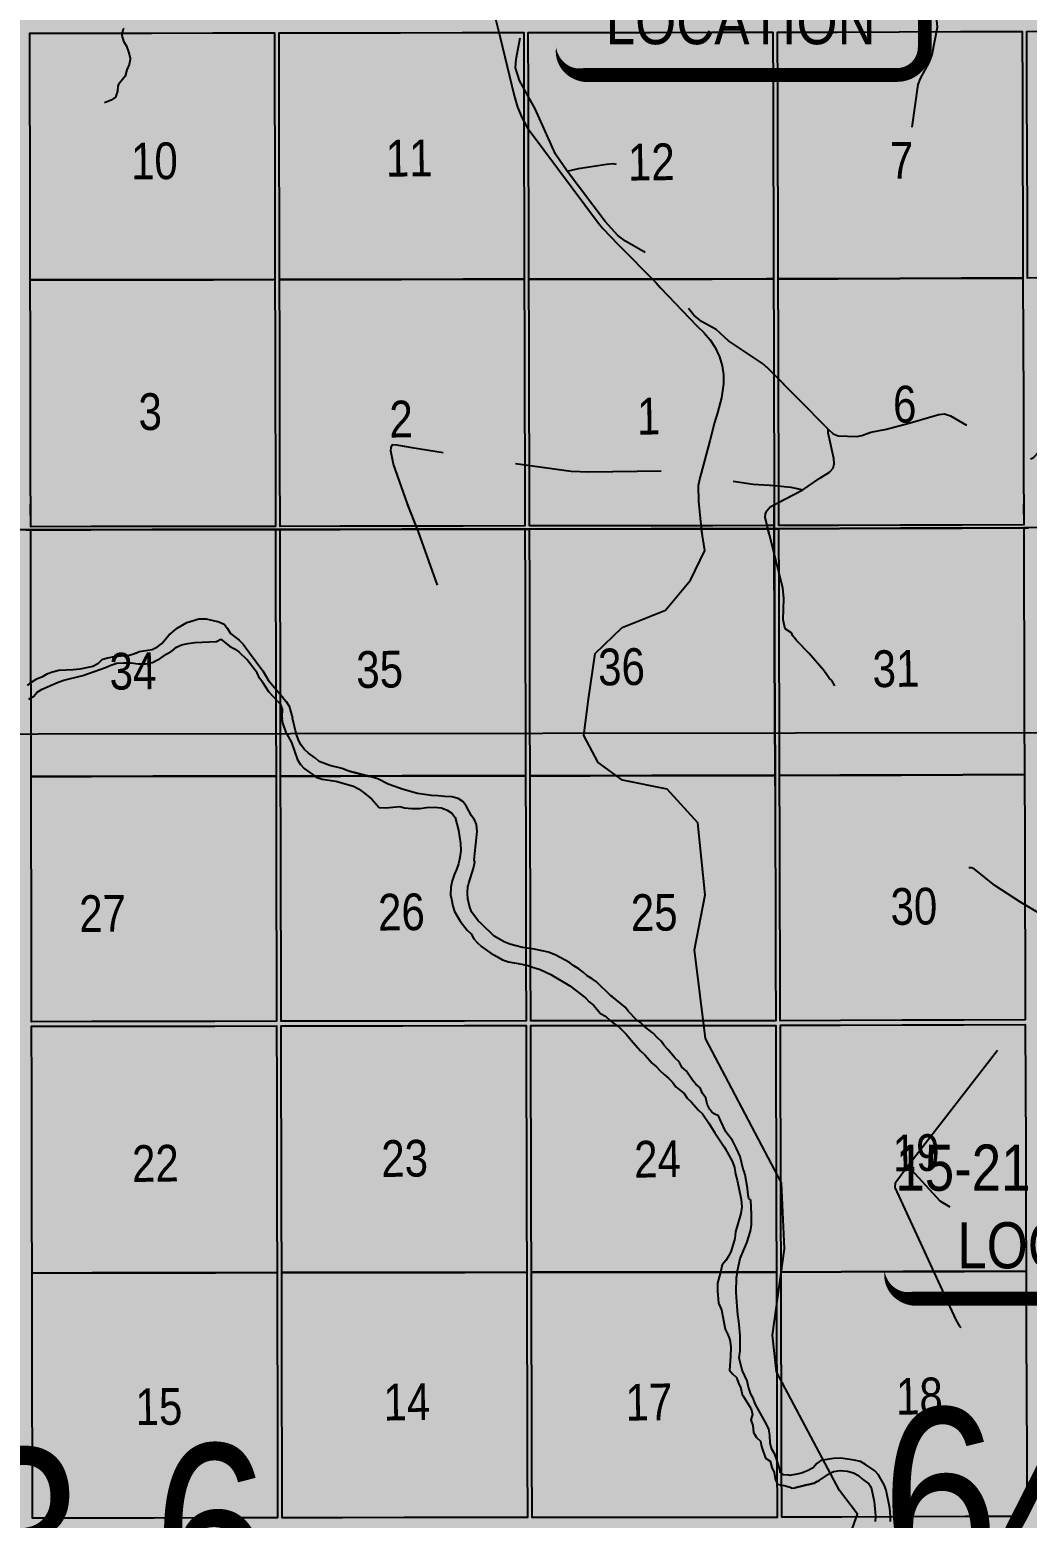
# Model space of a CAD drawing. Extents: x 405326 to 424052, y 6044755 to 6062236.
# Drawn here: x 417105.8 to 417322.1, y 6049937.6 to 6050260.4 of the extents above; entities that cross this region are included whole.
import ezdxf

# ---------------------------------------------------------------- set-up
doc = ezdxf.new("R2010")
doc.units = 0
doc.header["$LTSCALE"] = 5
doc.linetypes.add('DASHED2', pattern=[9.525, 6.35, -3.175])
for name, color, linetype in [('39', 28, 'Continuous'), ('CG-NOTES', 7, 'Continuous'), ('Quarters', 8, 'Continuous'), ('RoadSeg', 57, 'DASHED2'), ('T-WATER', 160, 'Continuous'), ('Townships', 57, 'Continuous')]:
    doc.layers.add(name, color=color, linetype=linetype)
doc.layers.add('ROUTE-MAP-BACKGROUND-H', color=7, linetype='Continuous', true_color=0xf0ebff)
doc.styles.add('120', font='ARIALN.TTF', dxfattribs={"height": 13})
doc.styles.add('80', font='ARIALN.TTF', dxfattribs={"height": 10})
doc.linetypes.add('TRACKS', pattern='A,3.81,[130,ltypeshp1.shx,S=6.35,R=0,X=0,Y=0],3.81', length=7.62)

# ---------------------------------------------------------------- blocks, each defined once
blk = doc.blocks.new('*U540')
h = blk.add_hatch(color=255)
edge = h.paths.add_edge_path()
edge.add_line((-39, -20), (39, -20))
edge.add_arc((39, -14), 6, 270, 360)
edge.add_line((45, -14), (45, 12.5))
edge.add_arc((39, 12.5), 6, 0, 90)
edge.add_line((39, 18.5), (-39, 18.5))
edge.add_arc((-39, 12.5), 6, 90, 180)
edge.add_line((-45, 12.5), (-45, -14))
edge.add_arc((-39, -14), 6, 180, 270)
at = {"color": 14, "flags": 128}
blk.add_lwpolyline([(59.88, 24.73, 0, 7.5, 0), (0, 0, 0, 0, 0)], format="xyseb", dxfattribs=at)
blk.add_lwpolyline([(-39, -20, 3, 3, 0), (39, -20, 3, 3, 0.414214), (45, -14, 3, 3, 0), (45, 12.5, 3, 0, 0.414214), (39, 18.5, 0, 0, 0), (-39, 18.5, 0, 0, 0.414214), (-45, 12.5, 0, 0, 0), (-45, -14, 0, 3, 0.414214)], format="xyseb", close=True, dxfattribs=at)
at = {"color": 14, "style": '80'}
blk.add_attdef('ENTER_TEXT_001', (-35.99, -5), '', height=10, dxfattribs=at)
blk = doc.blocks.new('*U1061')
h = blk.add_hatch(color=255)
edge = h.paths.add_edge_path()
edge.add_line((-34, -20), (34, -20))
edge.add_arc((34, -14), 6, 270, 360)
edge.add_line((40, -14), (40, 12.5))
edge.add_arc((34, 12.5), 6, 0, 90)
edge.add_line((34, 18.5), (-34, 18.5))
edge.add_arc((-34, 12.5), 6, 90, 180)
edge.add_line((-40, 12.5), (-40, -14))
edge.add_arc((-34, -14), 6, 180, 270)
at = {"color": 14, "flags": 128}
blk.add_lwpolyline([(6.79, 44.36, 0, 7.5, 0), (0, 0, 0, 0, 0)], format="xyseb", dxfattribs=at)
blk.add_lwpolyline([(-34, -20, 3, 3, 0), (34, -20, 3, 3, 0.414214), (40, -14, 3, 3, 0), (40, 12.5, 3, 0, 0.414214), (34, 18.5, 0, 0, 0), (-34, 18.5, 0, 0, 0.414214), (-40, 12.5, 0, 0, 0), (-40, -14, 0, 3, 0.414214)], format="xyseb", close=True, dxfattribs=at)
at = {"color": 14, "style": '80'}
blk.add_attdef('ENTER_TEXT_001', (-35.99, -5), '', height=10, dxfattribs=at)

msp = doc.modelspace()

# ---------------------------------------------------------------- hatches: boundary and pattern name
at = {"layer": 'ROUTE-MAP-BACKGROUND-H'}
h = msp.add_hatch(color=256, dxfattribs=at)
h.dxf.hatch_style = 1
h.paths.add_polyline_path([(417500.313, 6050470.993), (417499.828, 6050583.719), (417489.556, 6051448.866), (416064.545, 6051448.577), (416073.609, 6050477.938), (416071.924, 6050150.968), (416104.424, 6050150.804), (416615.018, 6050150.686), (416614.752, 6050098.449), (417501.84, 6050099.469), (417600.187, 6050099.469), (417600.187, 6050157.259), (417501.84, 6050157.777)])
h = msp.add_hatch(color=256, dxfattribs=at)
h.dxf.hatch_style = 1
h.paths.add_polyline_path([(416614.74, 6050107.04), (417600.353, 6050108.36), (417601.524, 6049233.335), (416615.912, 6049232.015)])

# ---------------------------------------------------------------- linework, layer by layer
at = {"layer": '39', "linetype": 'TRACKS', "flags": 128}
for points in [[(416503.607, 6051030.809), (416502.861, 6051032.759), (416502.701, 6051033.902), (416502.703, 6051034.848), (416503.047, 6051035.976), (416503.195, 6051036.343), (416504.275, 6051038.909), (416504.215, 6051041.182), (416504.118, 6051041.86), (416503.421, 6051043.386), (416498.744, 6051050.496), (416497.98, 6051051.641), (416497.428, 6051052.39), (416496.354, 6051053.253), (416495.541, 6051053.721), (416492.529, 6051054.716), (416491.471, 6051055.212), (416490.918, 6051055.693), (416490.186, 6051056.344), (416489.098, 6051057.871), (416489.55, 6051055.767), (416490.098, 6051053.211), (416491.069, 6051050.344), (416492.22, 6051047.716), (416493.6, 6051045.313), (416495.533, 6051042.5), (416499.529, 6051036.718), (416503.607, 6051030.809), (416507.132, 6051025.636), (416508.236, 6051023.841), (416509.275, 6051021.905), (416510.459, 6051019.319), (416511.382, 6051016.424), (416516.855, 6050991.331), (416517.372, 6050989.058), (416518.293, 6050984.85), (416519.213, 6050980.755), (416520.376, 6050975.544), (416520.569, 6050974.259), (416520.727, 6050972.001), (416520.775, 6050971.436), (416520.728, 6050964.563), (416520.835, 6050945.861), (416521.092, 6050943.701), (416521.479, 6050942.035), (416522.306, 6050939.521), (416522.776, 6050938.461), (416523.654, 6050936.978), (416524.889, 6050935.168), (416526.272, 6050933.655), (416527.803, 6050932.354), (416528.828, 6050931.364), (416531.075, 6050929.567), (416543.043, 6050919.974), (416556.559, 6050909.123), (416563.562, 6050903.521), (416574.217, 6050896.233), (416586.681, 6050887.73), (416592.433, 6050883.797), (416613.569, 6050869.382), (416621.212, 6050863.98), (416626.362, 6050860.486), (416630.454, 6050858.095), (416632.101, 6050857.119), (416638.116, 6050853.484), (416638.833, 6050853.06), (416648.681, 6050847.317), (416652.594, 6050845.04), (416670.84, 6050834.293), (416672.568, 6050833.275), (416694.91, 6050820.339), (416705.561, 6050814.092), (416708.04, 6050812.622), (416716.571, 6050807.619), (416719.149, 6050806.22), (416719.475, 6050806.05), (416723.015, 6050804.594), (416728.204, 6050803.179), (416733.817, 6050802.061), (416737.733, 6050800.929), (416740.017, 6050799.912), (416741.045, 6050799.276), (416742.971, 6050797.807), (416744.716, 6050796.197), (416746.233, 6050794.348), (416747.571, 6050792.273), (416749.234, 6050788.871), (416749.74, 6050787.657), (416751.893, 6050783.069), (416752.513, 6050782.01), (416753.263, 6050781.064), (416757.93, 6050775.601), (416759.791, 6050774.104), (416761.749, 6050773.088), (416761.994, 6050772.961), (416764.59, 6050772.184), (416768.771, 6050771.35), (416770.028, 6050770.969), (416772.168, 6050769.727), (416773.099, 6050768.937), (416773.85, 6050767.991), (416774.47, 6050766.961), (416775.009, 6050765.818), (416775.841, 6050763.306), (416776.085, 6050761.866), (416776.493, 6050760.582), (416777.439, 6050758.154), (416779.626, 6050753.526), (416781.323, 6050750.167), (416782.107, 6050749.264), (416782.516, 6050748.883), (416782.793, 6050748.629), (416782.973, 6050748.46), (416784.819, 6050746.964), (416788.792, 6050744.116), (416791.447, 6050741.811), (416793.092, 6050740.087), (416793.826, 6050739.112), (416794.428, 6050738.025), (416795.504, 6050735.766), (416796.368, 6050733.239), (416797.037, 6050730.543), (416797.966, 6050726.437), (416799.042, 6050722.4), (416800.493, 6050718.758), (416802.238, 6050715.469), (416802.743, 6050714.254), (416803.069, 6050712.914), (416803.51, 6050711.686), (416803.82, 6050710.331), (416805.271, 6050706.703), (416807.228, 6050703.484), (416808.827, 6050701.732), (416809.659, 6050700.87), (416810.589, 6050700.121), (416812.955, 6050698.468), (416813.689, 6050697.959), (416817.753, 6050694.724), (416819.091, 6050693.241), (416820.136, 6050691.815), (416821.099, 6050690.149), (416821.915, 6050688.469), (416822.404, 6050687.03), (416823.025, 6050684.814), (416823.286, 6050683.276), (416823.368, 6050681.921), (416823.302, 6050679.015), (416822.959, 6050677.012), (416822.568, 6050675.249), (416821.963, 6050673.655), (416821.016, 6050671.638), (416817.815, 6050665.265), (416816.933, 6050663.235), (416816.312, 6050661.373), (416815.952, 6050659.61), (416815.772, 6050657.692), (416815.82, 6050656.168), (416816.032, 6050654.277), (416816.227, 6050653.374), (416816.912, 6050650.848), (416817.532, 6050649.013), (416817.957, 6050648.053), (416819.426, 6050645.469), (416820.944, 6050643.294), (416822.104, 6050642.136), (416823.296, 6050641.147), (416824.815, 6050640.073), (416827.15, 6050638.857), (416828.898, 6050638.15), (416831.805, 6050637.427), (416836.984, 6050637.24), (416839.745, 6050637.731), (416840.382, 6050637.844), (416842.375, 6050638.463), (416842.636, 6050638.548), (416842.897, 6050638.618), (416845.887, 6050639.548), (416848.68, 6050640.181), (416850.33, 6050640.307), (416855.246, 6050640.419), (416858.889, 6050640.629), (416861.502, 6050641.179), (416868.769, 6050643.803), (416871.382, 6050644.41), (416883.025, 6050645.443), (416885.426, 6050645.416), (416886.912, 6050645.346), (416893.021, 6050645.066), (416899.348, 6050645.745), (416902.192, 6050645.435), (416904.317, 6050644.772), (416905.641, 6050644.081), (416906.213, 6050643.729), (416906.72, 6050643.404), (416908.028, 6050642.262), (416909.123, 6050640.992), (416915.156, 6050634.502), (416916.219, 6050633.628), (416918.606, 6050631.921), (416919.799, 6050631.286), (416932.584, 6050625.054), (416933.811, 6050624.518), (416934.988, 6050624.124), (416936.148, 6050623.913), (416937.293, 6050623.814), (416938.453, 6050623.871), (416942.981, 6050624.382), (416944.289, 6050624.425), (416945.662, 6050624.341), (416947.019, 6050624.031), (416948.114, 6050623.608), (416949.144, 6050623.058), (416950.142, 6050622.396), (416951.189, 6050621.479), (416952.121, 6050620.35), (416955.016, 6050615.907), (416956.26, 6050614.158), (416956.996, 6050613.481), (416958.451, 6050612.339), (416959.808, 6050611.62), (416964.043, 6050609.887), (416969.472, 6050607.717), (416971.974, 6050607.281), (416974.017, 6050607.367), (416976.224, 6050608.075), (416978.299, 6050609.177), (416980.146, 6050609.855), (416981.976, 6050610.746), (416983.807, 6050611.396), (416987.092, 6050611.949), (416989.054, 6050612.064), (416992.47, 6050612.433), (416993.532, 6050612.547), (416997.848, 6050612.579), (416999.744, 6050612.425), (417001.952, 6050612.131), (417002.213, 6050612.089), (417007.265, 6050611.077), (417013.43, 6050608.628), (417015.295, 6050607.571), (417016.702, 6050606.571), (417018.289, 6050605.034), (417019.5, 6050603.638), (417024.572, 6050599.523), (417031.034, 6050594.859), (417033.308, 6050593.69), (417037.659, 6050592.228), (417040.03, 6050591.567), (417043.449, 6050589.652), (417047.083, 6050585.86), (417050.422, 6050582.35), (417053.761, 6050579.335), (417061.68, 6050575.76), (417064.559, 6050574.113), (417067.014, 6050572.931), (417069.174, 6050571.438), (417071.613, 6050569.085), (417076.132, 6050564.519), (417080.504, 6050560.136), (417081.077, 6050559.714), (417082.223, 6050558.869), (417084.531, 6050557.574), (417089.474, 6050554.604), (417091.667, 6050552.885), (417101.036, 6050543.417), (417108.62, 6050535.893), (417111.388, 6050533.019), (417113.175, 6050530.637), (417114.405, 6050528.353), (417115.375, 6050525.646), (417117.944, 6050514.869), (417118.817, 6050510.75), (417119.608, 6050507.153), (417119.937, 6050505.869), (417120.168, 6050504.952), (417120.828, 6050501.313), (417120.899, 6050498.307), (417120.608, 6050495.837), (417117.474, 6050481.354), (417117.216, 6050479.505), (417117.187, 6050477.134), (417117.568, 6050473.974), (417119.134, 6050467.231), (417123.106, 6050450.149), (417125.348, 6050440.558), (417126.106, 6050437.299), (417127.611, 6050428.525), (417132.744, 6050395.105), (417133.769, 6050389.448), (417136.061, 6050380.845), (417141.022, 6050363.003), (417141.417, 6050361.833), (417142.486, 6050359.493), (417143.832, 6050357.477), (417144.636, 6050356.604), (417146.506, 6050355.083), (417149.278, 6050352.704), (417153.18, 6050349.734), (417154.805, 6050348.057), (417156.874, 6050345.197), (417157.235, 6050344.577), (417162.017, 6050336.515), (417167.867, 6050326.705), (417168.442, 6050325.846), (417170.871, 6050322.972), (417173.448, 6050320.508), (417186.512, 6050308.004), (417187.595, 6050307.033), (417188.399, 6050306.146), (417189.927, 6050304.258), (417190.453, 6050303.455), (417191.932, 6050301.13), (417194.35, 6050296.831), (417195.04, 6050295.873), (417196.191, 6050293.815), (417196.816, 6050292.66), (417198.082, 6050290.631), (417198.642, 6050289.461), (417200.171, 6050286.811), (417200.467, 6050286.276), (417201.999, 6050282.85), (417202.378, 6050281.581), (417202.893, 6050278.746), (417206.152, 6050265.348), (417207.773, 6050258.706), (417210.818, 6050246.126), (417211.594, 6050243.602), (417212.534, 6050241.319), (417213.669, 6050239.205), (417217.237, 6050234.359), (417229.108, 6050218.456), (417230.045, 6050217.315), (417233.315, 6050213.894), (417241.613, 6050205.462), (417242.583, 6050204.449), (417250.488, 6050196.186), (417251.967, 6050194.708), (417253.365, 6050193.117), (417254.451, 6050191.441), (417255.391, 6050189.482), (417255.97, 6050187.536), (417256.221, 6050185.561), (417256.259, 6050183.572), (417255.825, 6050180.565), (417254.965, 6050177.275), (417254.282, 6050175.213), (417253.294, 6050171.204), (417251.378, 6050164.211), (417251.085, 6050163.195), (417250.745, 6050161.472), (417250.802, 6050158.114), (417251.238, 6050153.743), (417251.472, 6050152.021), (417251.533, 6050151.167)], [(417281.396, 6049943.609), (417267.734, 6049969.368), (417266.886, 6049977.316), (417269.467, 6049996.039), (417268.841, 6050010.351), (417252.362, 6050041.624), (417249.959, 6050060.835), (417252.283, 6050072.764), (417250.705, 6050088.438), (417244.046, 6050095.734), (417234.309, 6050097.682), (417229.06, 6050101.507), (417225.948, 6050107.351), (417226.943, 6050115.25), (417228.402, 6050125.097), (417234.266, 6050130.747), (417243.666, 6050134.542), (417249.085, 6050141.026), (417252.182, 6050147.478), (417251.472, 6050152.021)], [(416900.986, 6049233.699), (416899.999, 6049240.417), (416897.513, 6049271.202), (416886.85, 6049290.613), (416876.311, 6049305.749), (416867.287, 6049325.285), (416877.047, 6049340.35), (416898.725, 6049366.378), (416916.12, 6049377.153), (416928.973, 6049398.733), (416944.92, 6049409.701), (416941.13, 6049434.717), (416946.428, 6049451.926), (416962.063, 6049461.956), (416972.053, 6049480.735), (416998.024, 6049505.601), (417011.149, 6049520.944), (417037.44, 6049520.041), (417061.548, 6049513.193), (417082.203, 6049514.471), (417093.773, 6049521.68), (417089.686, 6049535.437), (417082.473, 6049546.687), (417087.143, 6049564.521), (417110.296, 6049570.494), (417123.129, 6049569.573), (417132.842, 6049561.141), (417140.366, 6049552.394), (417151.637, 6049548.969), (417160.712, 6049549.919), (417160.7, 6049558.989), (417154.761, 6049566.971), (417143.357, 6049576.768), (417139.219, 6049587.164), (417137.434, 6049600.311), (417139.769, 6049616.407), (417144.08, 6049624.355), (417155.262, 6049633.201), (417157.805, 6049641.055), (417154.454, 6049650.078), (417148.161, 6049656.546), (417136.18, 6049657.708), (417126.753, 6049658.284), (417121.247, 6049663.183), (417120.449, 6049672.798), (417128.289, 6049691.753), (417142.797, 6049709.828), (417153.382, 6049725.15), (417173.403, 6049732.438), (417203.045, 6049742.094), (417231.892, 6049757.637), (417272.139, 6049766.522), (417291.766, 6049775.576), (417299.113, 6049783.381), (417295.948, 6049800.059), (417276.067, 6049834.769), (417258.919, 6049865.047), (417253.785, 6049884.107), (417259.264, 6049898.833), (417277.309, 6049916.127), (417285.331, 6049938.511), (417281.396, 6049943.609)]]:
    msp.add_lwpolyline(points, dxfattribs=at)
at = {"layer": 'Quarters', "flags": 128}
for points in [[(417158.922, 6050219.573), (417158.949, 6050206.197), (417145.595, 6050206.178), (417132.241, 6050206.158), (417118.887, 6050206.139), (417105.867, 6050206.12), (417105.844, 6050219.495), (417105.821, 6050232.87), (417105.798, 6050246.245), (417105.775, 6050259.62), (417118.79, 6050259.64), (417132.139, 6050259.659), (417145.489, 6050259.679), (417158.838, 6050259.699), (417158.866, 6050246.323), (417158.894, 6050232.948)], [(417213.001, 6050219.653), (417213.034, 6050206.277), (417199.68, 6050206.257), (417186.327, 6050206.237), (417172.972, 6050206.218), (417159.953, 6050206.199), (417159.925, 6050219.574), (417159.897, 6050232.95), (417159.869, 6050246.325), (417159.841, 6050259.7), (417172.856, 6050259.72), (417186.206, 6050259.739), (417199.554, 6050259.759), (417212.903, 6050259.78), (417212.936, 6050246.404), (417212.968, 6050233.028)], [(417267.076, 6050219.714), (417267.114, 6050206.342), (417253.761, 6050206.326), (417240.408, 6050206.31), (417227.055, 6050206.294), (417214.037, 6050206.278), (417214.004, 6050219.654), (417213.971, 6050233.029), (417213.939, 6050246.405), (417213.906, 6050259.781), (417226.92, 6050259.793), (417240.268, 6050259.805), (417253.616, 6050259.817), (417266.964, 6050259.83), (417267.002, 6050246.458), (417267.039, 6050233.086)], [(417321.159, 6050219.895), (417321.202, 6050206.522), (417307.847, 6050206.477), (417294.492, 6050206.433), (417281.138, 6050206.389), (417268.117, 6050206.346), (417268.08, 6050219.717), (417268.042, 6050233.089), (417268.005, 6050246.461), (417267.967, 6050259.833), (417280.983, 6050259.878), (417294.333, 6050259.923), (417307.683, 6050259.969), (417321.033, 6050260.014), (417321.075, 6050246.641), (417321.117, 6050233.268)], [(417375.242, 6050220.076), (417375.289, 6050206.701), (417361.935, 6050206.657), (417348.58, 6050206.613), (417335.225, 6050206.568), (417322.205, 6050206.525), (417322.163, 6050219.898), (417322.12, 6050233.271), (417322.078, 6050246.645), (417322.036, 6050260.018), (417335.051, 6050260.062), (417348.401, 6050260.108), (417361.751, 6050260.153), (417375.101, 6050260.199), (417375.148, 6050246.824), (417375.195, 6050233.45)], [(417159.033, 6050166.071), (417159.061, 6050152.696), (417145.702, 6050152.677), (417132.343, 6050152.657), (417118.984, 6050152.638), (417105.959, 6050152.62), (417105.936, 6050165.995), (417105.913, 6050179.37), (417105.89, 6050192.745), (417105.867, 6050206.12), (417118.887, 6050206.139), (417132.241, 6050206.158), (417145.595, 6050206.178), (417158.949, 6050206.197), (417158.977, 6050192.822), (417159.005, 6050179.447)], [(417213.132, 6050166.15), (417213.165, 6050152.774), (417199.806, 6050152.755), (417186.448, 6050152.735), (417173.089, 6050152.716), (417160.064, 6050152.697), (417160.036, 6050166.073), (417160.009, 6050179.448), (417159.981, 6050192.823), (417159.953, 6050206.199), (417172.972, 6050206.218), (417186.327, 6050206.237), (417199.68, 6050206.257), (417213.034, 6050206.277), (417213.066, 6050192.901), (417213.099, 6050179.526)], [(417267.227, 6050166.227), (417267.264, 6050152.855), (417253.906, 6050152.835), (417240.549, 6050152.815), (417227.191, 6050152.795), (417214.168, 6050152.776), (417214.135, 6050166.152), (417214.102, 6050179.527), (417214.07, 6050192.903), (417214.037, 6050206.278), (417227.055, 6050206.294), (417240.408, 6050206.31), (417253.761, 6050206.326), (417267.114, 6050206.342), (417267.151, 6050192.97), (417267.189, 6050179.598)], [(417321.329, 6050166.403), (417321.371, 6050153.029), (417308.012, 6050152.986), (417294.652, 6050152.943), (417281.293, 6050152.9), (417268.267, 6050152.858), (417268.23, 6050166.23), (417268.192, 6050179.602), (417268.155, 6050192.974), (417268.117, 6050206.346), (417281.138, 6050206.389), (417294.492, 6050206.433), (417307.847, 6050206.477), (417321.202, 6050206.522), (417321.244, 6050193.149), (417321.286, 6050179.776)]]:
    msp.add_lwpolyline(points, close=True, dxfattribs=at)
for points in [[(417265.485, 6050259.828), (417266.964, 6050259.83), (417267.002, 6050246.458), (417267.039, 6050233.086), (417267.076, 6050219.714), (417267.114, 6050206.342), (417265.591, 6050206.34)], [(417265.591, 6050206.34), (417267.114, 6050206.342), (417267.151, 6050192.97), (417267.189, 6050179.598), (417267.227, 6050166.227), (417267.264, 6050152.855), (417265.697, 6050152.852)], [(417105.962, 6050150.902), (417105.96, 6050151.951), (417118.985, 6050151.969), (417132.344, 6050151.989), (417145.703, 6050152.008), (417159.063, 6050152.027), (417159.065, 6050150.911)], [(417160.068, 6050150.911), (417160.066, 6050152.029), (417173.09, 6050152.047), (417186.45, 6050152.067), (417199.808, 6050152.086), (417213.166, 6050152.106), (417213.169, 6050150.92)], [(417214.172, 6050150.92), (417214.169, 6050152.107), (417227.193, 6050152.126), (417240.551, 6050152.146), (417253.908, 6050152.166), (417267.266, 6050152.186), (417267.27, 6050150.929)], [(417268.273, 6050150.929), (417268.269, 6050152.189), (417281.294, 6050152.231), (417294.654, 6050152.274), (417308.014, 6050152.317), (417321.373, 6050152.361), (417321.378, 6050150.938)]]:
    msp.add_lwpolyline(points, dxfattribs=at)
at = {"layer": 'Quarters'}
for points in [[(417159.051, 6050157.494), (417159.061, 6050152.696), (417145.702, 6050152.677), (417132.343, 6050152.657), (417118.984, 6050152.638), (417105.959, 6050152.62), (417105.951, 6050157.483)], [(417213.153, 6050157.506), (417213.165, 6050152.774), (417199.806, 6050152.755), (417186.448, 6050152.735), (417173.089, 6050152.716), (417160.064, 6050152.697), (417160.054, 6050157.495)], [(417267.251, 6050157.517), (417267.264, 6050152.855), (417253.906, 6050152.835), (417240.549, 6050152.815), (417227.191, 6050152.795), (417214.168, 6050152.776), (417214.156, 6050157.506)], [(417321.357, 6050157.529), (417321.371, 6050153.029), (417308.012, 6050152.986), (417294.652, 6050152.943), (417281.293, 6050152.9), (417268.267, 6050152.858), (417268.254, 6050157.517)], [(417106.059, 6050096.251), (417106.055, 6050098.452), (417119.085, 6050098.471), (417132.449, 6050098.491), (417145.812, 6050098.511), (417159.176, 6050098.53), (417159.181, 6050096.305)], [(417160.184, 6050096.306), (417160.18, 6050098.532), (417173.209, 6050098.551), (417186.573, 6050098.571), (417199.936, 6050098.591), (417213.299, 6050098.611), (417213.305, 6050096.361)], [(417214.308, 6050096.362), (417214.302, 6050098.612), (417227.33, 6050098.627), (417240.693, 6050098.643), (417254.055, 6050098.658), (417267.418, 6050098.674), (417267.424, 6050096.416)], [(417268.427, 6050096.417), (417268.421, 6050098.677), (417281.451, 6050098.72), (417294.815, 6050098.765), (417308.18, 6050098.809), (417321.544, 6050098.854), (417321.552, 6050096.472)]]:
    msp.add_lwpolyline(points, dxfattribs=at)
for points in [[(417159.148, 6050111.904), (417159.176, 6050098.53), (417145.812, 6050098.511), (417132.449, 6050098.491), (417119.085, 6050098.471), (417106.055, 6050098.452), (417106.031, 6050111.826), (417106.007, 6050125.201), (417105.984, 6050138.576), (417105.96, 6050151.951), (417118.985, 6050151.969), (417132.344, 6050151.989), (417145.703, 6050152.008), (417159.063, 6050152.027), (417159.091, 6050138.653), (417159.119, 6050125.278)], [(417213.266, 6050111.984), (417213.299, 6050098.611), (417199.936, 6050098.591), (417186.573, 6050098.571), (417173.209, 6050098.551), (417160.18, 6050098.532), (417160.151, 6050111.906), (417160.122, 6050125.279), (417160.094, 6050138.654), (417160.066, 6050152.029), (417173.09, 6050152.047), (417186.45, 6050152.067), (417199.808, 6050152.086), (417213.166, 6050152.106), (417213.199, 6050138.731), (417213.232, 6050125.357)], [(417267.38, 6050112.051), (417267.418, 6050098.674), (417254.055, 6050098.658), (417240.693, 6050098.643), (417227.33, 6050098.627), (417214.302, 6050098.612), (417214.269, 6050111.985), (417214.235, 6050125.359), (417214.202, 6050138.733), (417214.169, 6050152.107), (417227.193, 6050152.126), (417240.551, 6050152.146), (417253.908, 6050152.166), (417267.266, 6050152.186), (417267.304, 6050138.807), (417267.341, 6050125.429)], [(417321.501, 6050112.23), (417321.544, 6050098.854), (417308.18, 6050098.809), (417294.815, 6050098.765), (417281.451, 6050098.72), (417268.421, 6050098.677), (417268.383, 6050112.055), (417268.345, 6050125.432), (417268.307, 6050138.811), (417268.269, 6050152.189), (417281.294, 6050152.231), (417294.654, 6050152.274), (417308.014, 6050152.317), (417321.373, 6050152.361), (417321.416, 6050138.983), (417321.458, 6050125.606)], [(417159.263, 6050058.408), (417159.291, 6050045.369), (417145.922, 6050045.349), (417132.554, 6050045.328), (417119.185, 6050045.308), (417106.151, 6050045.288), (417106.128, 6050058.328), (417106.104, 6050071.703), (417106.079, 6050085.077), (417106.055, 6050098.452), (417119.085, 6050098.471), (417132.449, 6050098.491), (417145.812, 6050098.511), (417159.176, 6050098.53), (417159.205, 6050085.156), (417159.234, 6050071.782)], [(417213.399, 6050058.49), (417213.432, 6050045.451), (417200.064, 6050045.431), (417186.696, 6050045.41), (417173.328, 6050045.39), (417160.294, 6050045.37), (417160.266, 6050058.41), (417160.237, 6050071.784), (417160.208, 6050085.158), (417160.18, 6050098.532), (417173.209, 6050098.551), (417186.573, 6050098.571), (417199.936, 6050098.591), (417213.299, 6050098.611), (417213.332, 6050085.237), (417213.366, 6050071.864)], [(417267.532, 6050058.541), (417267.57, 6050045.498), (417254.203, 6050045.486), (417240.835, 6050045.475), (417227.468, 6050045.464), (417214.435, 6050045.452), (417214.402, 6050058.491), (417214.369, 6050071.865), (417214.336, 6050085.238), (417214.302, 6050098.612), (417227.33, 6050098.627), (417240.693, 6050098.643), (417254.055, 6050098.658), (417267.418, 6050098.674), (417267.456, 6050085.296), (417267.494, 6050071.919)], [(417321.673, 6050058.726), (417321.715, 6050045.684), (417308.346, 6050045.638), (417294.977, 6050045.592), (417281.607, 6050045.546), (417268.573, 6050045.502), (417268.536, 6050058.545), (417268.497, 6050071.922), (417268.459, 6050085.3), (417268.421, 6050098.677), (417281.451, 6050098.72), (417294.815, 6050098.765), (417308.18, 6050098.809), (417321.544, 6050098.854), (417321.587, 6050085.478), (417321.63, 6050072.102)], [(417159.379, 6050004.244), (417159.408, 6049990.87), (417146.035, 6049990.849), (417132.662, 6049990.828), (417119.289, 6049990.808), (417106.25, 6049990.787), (417106.226, 6050004.162), (417106.202, 6050017.536), (417106.177, 6050030.911), (417106.153, 6050044.285), (417119.187, 6050044.305), (417132.556, 6050044.325), (417145.924, 6050044.345), (417159.293, 6050044.366), (417159.322, 6050030.992), (417159.351, 6050017.618)], [(417213.535, 6050004.328), (417213.569, 6049990.955), (417200.196, 6049990.934), (417186.823, 6049990.913), (417173.45, 6049990.892), (417160.412, 6049990.872), (417160.383, 6050004.246), (417160.354, 6050017.619), (417160.325, 6050030.993), (417160.296, 6050044.367), (417173.33, 6050044.387), (417186.699, 6050044.407), (417200.067, 6050044.428), (417213.434, 6050044.448), (417213.468, 6050031.075), (417213.501, 6050017.702)], [(417267.687, 6050004.363), (417267.726, 6049990.985), (417254.354, 6049990.978), (417240.982, 6049990.97), (417227.61, 6049990.963), (417214.572, 6049990.955), (417214.538, 6050004.329), (417214.505, 6050017.702), (417214.471, 6050031.076), (417214.438, 6050044.449), (417227.471, 6050044.46), (417240.838, 6050044.472), (417254.205, 6050044.483), (417267.572, 6050044.495), (417267.611, 6050031.118), (417267.649, 6050017.741)], [(417321.847, 6050004.553), (417321.89, 6049991.177), (417308.516, 6049991.129), (417295.142, 6049991.082), (417281.768, 6049991.035), (417268.729, 6049990.989), (417268.691, 6050004.366), (417268.652, 6050017.743), (417268.614, 6050031.121), (417268.576, 6050044.499), (417281.61, 6050044.543), (417294.98, 6050044.589), (417308.349, 6050044.635), (417321.718, 6050044.681), (417321.761, 6050031.305), (417321.804, 6050017.929)], [(417159.495, 6049950.748), (417159.524, 6049937.709), (417146.146, 6049937.687), (417132.768, 6049937.666), (417119.39, 6049937.645), (417106.347, 6049937.624), (417106.323, 6049950.664), (417106.299, 6049964.038), (417106.274, 6049977.413), (417106.25, 6049990.787), (417119.289, 6049990.808), (417132.662, 6049990.828), (417146.035, 6049990.849), (417159.408, 6049990.87), (417159.437, 6049977.496), (417159.466, 6049964.122)], [(417213.67, 6049950.835), (417213.702, 6049937.796), (417200.325, 6049937.774), (417186.948, 6049937.752), (417173.57, 6049937.731), (417160.527, 6049937.71), (417160.499, 6049950.75), (417160.47, 6049964.124), (417160.441, 6049977.498), (417160.412, 6049990.872), (417173.45, 6049990.892), (417186.823, 6049990.913), (417200.196, 6049990.934), (417213.569, 6049990.955), (417213.602, 6049977.581), (417213.636, 6049964.208)], [(417267.841, 6049950.852), (417267.878, 6049937.809), (417254.502, 6049937.806), (417241.125, 6049937.803), (417227.748, 6049937.799), (417214.706, 6049937.796), (417214.673, 6049950.835), (417214.639, 6049964.209), (417214.605, 6049977.582), (417214.572, 6049990.955), (417227.61, 6049990.963), (417240.982, 6049990.97), (417254.354, 6049990.978), (417267.726, 6049990.985), (417267.764, 6049977.608), (417267.802, 6049964.23)], [(417322.019, 6049951.049), (417322.062, 6049938.007), (417308.683, 6049937.958), (417295.304, 6049937.909), (417281.926, 6049937.861), (417268.881, 6049937.813), (417268.844, 6049950.856), (417268.806, 6049964.234), (417268.767, 6049977.611), (417268.729, 6049990.989), (417281.768, 6049991.035), (417295.142, 6049991.082), (417308.516, 6049991.129), (417321.89, 6049991.177), (417321.933, 6049977.801), (417321.976, 6049964.425)]]:
    msp.add_lwpolyline(points, close=True, dxfattribs=at)
at = {"layer": 'RoadSeg', "flags": 128}
for points in [[(417222.367, 6050229.737), (417219.794, 6050233.408), (417215.426, 6050243.228), (417211.969, 6050249.342), (417211.111, 6050252.151), (417211.237, 6050254.017), (417214.404, 6050270.85), (417215.328, 6050274.33), (417215.303, 6050275.527), (417215.021, 6050276.252), (417211.206, 6050280.462), (417210.041, 6050282.034), (417209.452, 6050283.12), (417208.426, 6050285.992), (417207.706, 6050287.008), (417202.918, 6050291.563), (417202.209, 6050292.08), (417199.08, 6050293.71), (417198.404, 6050294.228), (417197.417, 6050295.271), (417195.398, 6050297.923), (417190.973, 6050304.149), (417189.608, 6050305.783), (417181.824, 6050313.568), (417172.181, 6050322.71), (417169.39, 6050325.678), (417167.984, 6050327.677), (417166.773, 6050329.847), (417166.058, 6050332.16), (417166.054, 6050333.923), (417166.255, 6050335.425), (417166.374, 6050336.059), (417166.826, 6050336.701), (417167.389, 6050336.846), (417169.088, 6050336.716), (417171.058, 6050336.359), (417172.567, 6050335.825), (417175.14, 6050335.281), (417176.104, 6050335.335), (417177.46, 6050335.664), (417178.777, 6050336.324), (417181, 6050338.134), (417181.976, 6050339.186), (417184.208, 6050342.161), (417184.828, 6050342.74), (417185.978, 6050343.397), (417187.764, 6050343.867), (417189.094, 6050343.929), (417196.399, 6050342.987), (417198.058, 6050343.189), (417199.281, 6050343.548), (417201.751, 6050344.731), (417207.965, 6050348.19)], [(417297.18, 6050239.216), (417298.446, 6050248.491), (417298.95, 6050249.833), (417300.936, 6050253.435), (417301.534, 6050255.011), (417302.639, 6050260.923), (417302.539, 6050262.484), (417302.192, 6050263.175), (417300.66, 6050264.806), (417276.578, 6050289.608), (417276.158, 6050290.597), (417276.235, 6050291.663), (417276.714, 6050292.605), (417278.884, 6050295.345), (417279.228, 6050296.384), (417279.237, 6050297.515), (417278.634, 6050299.299), (417275.483, 6050305.087), (417274.276, 6050308.654), (417271.854, 6050314.59), (417271.185, 6050317.902)], [(417222.367, 6050229.737), (417224.784, 6050230.287), (417230.852, 6050231.215), (417232.213, 6050231.344), (417232.981, 6050231.227)], [(417272.951, 6050179.871), (417265.96, 6050186.954), (417264.707, 6050187.992), (417257.317, 6050192.891), (417254.637, 6050195.362), (417251.439, 6050197.123), (417249.813, 6050198.486), (417248.206, 6050200.514), (417245.229, 6050207.536), (417244.647, 6050208.289), (417241.197, 6050210.943), (417235.001, 6050214.504), (417233.31, 6050215.765), (417230.584, 6050218.801), (417222.367, 6050229.737)], [(417278.982, 6050173.759), (417265.96, 6050186.954), (417265.629, 6050187.229)], [(417278.982, 6050173.759), (417280.001, 6050172.783), (417281.109, 6050172.308), (417285.17, 6050172.195), (417286.231, 6050172.384), (417288.178, 6050173.09), (417291.59, 6050173.795), (417296.718, 6050175.135), (417302.933, 6050176.964), (417304.161, 6050177.057), (417305.501, 6050176.653), (417321.532, 6050167.415), (417322.436, 6050167.168), (417323.392, 6050167.587), (417327.624, 6050171.936), (417329.162, 6050173.099), (417329.723, 6050173.344), (417331.752, 6050173.354), (417332.513, 6050173.537), (417336.622, 6050175.82)], [(417273.474, 6050160.634), (417277.113, 6050163.14), (417279.248, 6050164.417), (417280.06, 6050165.332), (417280.274, 6050166.235), (417280.15, 6050167.397), (417278.966, 6050172.96), (417278.982, 6050173.759)], [(417190.282, 6050150.916), (417190.071, 6050151.504), (417187.678, 6050157.607), (417184.668, 6050166.159), (417184.074, 6050169.074), (417184.125, 6050169.773), (417184.444, 6050170.412), (417185.31, 6050170.398), (417188.65, 6050169.77), (417210.978, 6050166.354), (417223.223, 6050164.653), (417227.018, 6050164.501), (417247.404, 6050164.802), (417257.164, 6050162.649), (417262.703, 6050161.835), (417267.3, 6050161.567), (417270.835, 6050161.177), (417272.908, 6050160.751)], [(417266.102, 6050151.248), (417265.253, 6050154.604), (417265.336, 6050155.404), (417265.621, 6050156.076), (417266.401, 6050156.924), (417273.474, 6050160.634)], [(417266.183, 6050150.929), (417265.253, 6050154.604), (417265.336, 6050155.404), (417265.621, 6050156.076), (417266.401, 6050156.924), (417272.907, 6050160.337)], [(417265.68, 6050161.662), (417267.3, 6050161.567), (417270.835, 6050161.177), (417273.474, 6050160.634)]]:
    msp.add_lwpolyline(points, dxfattribs=at)
at = {"layer": 'RoadSeg'}
for points in [[(417194.243, 6050139.916), (417190.071, 6050151.504), (417187.72, 6050157.5)], [(417280.402, 6050118.135), (417279.712, 6050119.284), (417279.135, 6050119.804), (417278.003, 6050121.41), (417274.763, 6050125.167), (417272.177, 6050127.873), (417271.22, 6050129.05), (417271.077, 6050129.513), (417269.594, 6050130.446), (417269.219, 6050132.434), (417269.353, 6050137.061), (417269.104, 6050139.384), (417265.253, 6050154.604), (417265.336, 6050155.404), (417265.621, 6050156.076), (417266.401, 6050156.924), (417267.532, 6050157.517)], [(417334.595, 6050063.436), (417325.273, 6050068.46), (417320.691, 6050071.19), (417315.091, 6050074.797), (417310.589, 6050078.427), (417310.053, 6050078.648), (417309.487, 6050078.636)], [(417334.595, 6050063.436), (417325.273, 6050068.46), (417320.691, 6050071.19), (417315.091, 6050074.797), (417310.589, 6050078.427), (417310.053, 6050078.648), (417309.487, 6050078.636)], [(417296.228, 6050014.016), (417327.893, 6050054.777), (417331.122, 6050059.37)], [(417296.228, 6050014.016), (417327.893, 6050054.777), (417331.122, 6050059.37)], [(417307.788, 6049978.934), (417307.552, 6049979.095), (417306.721, 6049980.608), (417293.468, 6050009.3), (417293.544, 6050010.432), (417296.228, 6050014.016)], [(417307.788, 6049978.934), (417307.552, 6049979.095), (417306.721, 6049980.608), (417293.468, 6050009.3), (417293.544, 6050010.432), (417296.228, 6050014.016)], [(417305.401, 6050005.063), (417303.277, 6050006.382), (417296.228, 6050014.016)], [(417305.401, 6050005.063), (417303.277, 6050006.382), (417296.228, 6050014.016)]]:
    msp.add_lwpolyline(points, dxfattribs=at)
at = {"layer": 'ROUTE-MAP-BACKGROUND-H'}
msp.add_lwpolyline([(416614.74, 6050107.04), (417600.353, 6050108.36), (417601.524, 6049233.335), (416615.912, 6049232.015)], close=True, dxfattribs=at)
at = {"layer": 'T-WATER'}
for p, q in [((417137.73, 6050130.652), (417139.859, 6050131.878)), ((417139.859, 6050131.878), (417142.446, 6050132.618)), ((417142.446, 6050132.618), (417144.004, 6050132.651)), ((417144.004, 6050132.651), (417146.777, 6050132.023)), ((417146.777, 6050132.023), (417147.916, 6050131.467)), ((417147.916, 6050131.467), (417148.672, 6050130.551)), ((417134.41, 6050127.289), (417135.955, 6050129.088)), ((417135.955, 6050129.088), (417137.73, 6050130.652)), ((417146.261, 6050127.747), (417147.195, 6050128.233)), ((417147.195, 6050128.233), (417149.063, 6050126.741)), ((417148.672, 6050130.551), (417149.294, 6050129.48)), ((417149.294, 6050129.48), (417151.209, 6050128.014)), ((417151.209, 6050128.014), (417152.021, 6050127.159)), ((417128.335, 6050125.005), (417127.068, 6050124.614)), ((417128.76, 6050125.21), (417128.335, 6050125.005)), ((417128.76, 6050125.21), (417129.466, 6050125.551)), ((417129.466, 6050125.551), (417132.335, 6050126.006)), ((417132.335, 6050126.006), (417132.714, 6050126.185)), ((417132.714, 6050126.185), (417133.476, 6050126.544)), ((417133.476, 6050126.544), (417134.41, 6050127.289)), ((417135.626, 6050125.035), (417134.681, 6050124.552)), ((417135.905, 6050125.22), (417135.626, 6050125.035)), ((417135.905, 6050125.22), (417136.636, 6050125.703)), ((417136.636, 6050125.703), (417137.57, 6050126.462)), ((417137.57, 6050126.462), (417138.687, 6050127.008)), ((417138.687, 6050127.008), (417140.043, 6050127.308)), ((417140.043, 6050127.308), (417141.542, 6050127.487)), ((417141.542, 6050127.487), (417146.261, 6050127.747)), ((417149.063, 6050126.741), (417150.14, 6050126.139)), ((417150.14, 6050126.139), (417151.126, 6050125.456)), ((417151.126, 6050125.456), (417151.353, 6050125.243)), ((417152.875, 6050123.813), (417151.353, 6050125.243)), ((417152.021, 6050127.159), (417153.441, 6050125.246)), ((417153.441, 6050125.246), (417156.3, 6050121.397)), ((417115.192, 6050121.556), (417112.042, 6050121.403)), ((417116.658, 6050121.73), (417115.192, 6050121.556)), ((417119.449, 6050122.297), (417116.658, 6050121.73)), ((417117.237, 6050120.317), (417122.218, 6050122.077)), ((417120.54, 6050122.884), (417119.449, 6050122.297)), ((417121.384, 6050123.716), (417120.54, 6050122.884)), ((417122.623, 6050124.136), (417121.384, 6050123.716)), ((417122.218, 6050122.077), (417123.367, 6050122.59)), ((417124.009, 6050124.41), (417122.623, 6050124.136)), ((417123.367, 6050122.59), (417124.659, 6050122.992)), ((417125.496, 6050124.575), (417124.009, 6050124.41)), ((417124.659, 6050122.992), (417126.196, 6050123.13)), ((417127.068, 6050124.614), (417125.496, 6050124.575)), ((417126.196, 6050123.13), (417127.786, 6050123.126)), ((417127.786, 6050123.126), (417129.263, 6050122.917)), ((417129.263, 6050122.917), (417130.943, 6050122.879)), ((417130.943, 6050122.879), (417132.339, 6050123.139)), ((417132.339, 6050123.139), (417132.72, 6050123.309)), ((417133.49, 6050123.652), (417132.72, 6050123.309)), ((417134.681, 6050124.552), (417133.49, 6050123.652)), ((417155.062, 6050120.943), (417152.875, 6050123.813)), ((417105.287, 6050118.168), (417106.123, 6050118.914)), ((417106.123, 6050118.914), (417106.291, 6050119.011)), ((417107.188, 6050119.53), (417106.291, 6050119.011)), ((417108.408, 6050120.014), (417107.188, 6050119.53)), ((417109.479, 6050120.624), (417108.408, 6050120.014)), ((417108.417, 6050117.355), (417111.911, 6050118.915)), ((417110.676, 6050121.087), (417109.479, 6050120.624)), ((417112.042, 6050121.403), (417110.676, 6050121.087)), ((417111.911, 6050118.915), (417113.184, 6050119.306)), ((417113.184, 6050119.306), (417117.237, 6050120.317)), ((417155.59, 6050119.798), (417155.062, 6050120.943)), ((417156.322, 6050118.85), (417155.59, 6050119.798)), ((417156.3, 6050121.397), (417157.544, 6050119.296)), ((417157.606, 6050116.789), (417156.322, 6050118.85)), ((417157.544, 6050119.296), (417160.512, 6050115.768)), ((417106.297, 6050115.679), (417105.495, 6050115.167)), ((417106.297, 6050115.679), (417106.54, 6050115.834)), ((417106.54, 6050115.834), (417107.36, 6050116.726)), ((417107.36, 6050116.726), (417108.417, 6050117.355)), ((417159.509, 6050114.786), (417157.606, 6050116.789)), ((417160.512, 6050115.768), (417160.616, 6050115.667)), ((417160.616, 6050115.667), (417161.375, 6050114.739)), ((417159.509, 6050114.786), (417160.075, 6050114.19)), ((417160.075, 6050114.19), (417160.518, 6050113.055)), ((417160.519, 6050112.662), (417160.456, 6050111.701)), ((417160.518, 6050113.055), (417160.541, 6050112.997)), ((417160.52, 6050112.67), (417160.519, 6050112.662)), ((417160.541, 6050112.997), (417160.52, 6050112.67)), ((417161.375, 6050114.739), (417162.024, 6050113.729)), ((417162.024, 6050113.729), (417162.731, 6050111.133)), ((417160.456, 6050111.701), (417160.442, 6050111.484)), ((417160.442, 6050111.484), (417160.523, 6050110.973)), ((417160.666, 6050110.061), (417160.523, 6050110.973)), ((417161.448, 6050107.772), (417160.666, 6050110.061)), ((417175.153, 6050099.602), (417179.466, 6050098.488))]:
    msp.add_line(p, q, dxfattribs=at)
at = {"layer": 'T-WATER', "linetype": 'Continuous'}
for p, q in [((417200.825, 6050074.774), (417200.989, 6050075.296)), ((417289.194, 6049937.911), (417289.141, 6049936.908))]:
    msp.add_line(p, q, dxfattribs=at)
at = {"layer": 'T-WATER', "flags": 128}
for points in [[(417126.139, 6050260.677), (417126.019, 6050260.51), (417125.829, 6050259.674)], [(417125.829, 6050259.674), (417125.705, 6050259.123), (417126.12, 6050257.867), (417126.712, 6050256.788), (417127.178, 6050255.563), (417127.551, 6050254.245)], [(417127.551, 6050254.245), (417127.563, 6050253.95), (417127.342, 6050252.808), (417126.789, 6050251.697), (417126.474, 6050250.283), (417124.995, 6050248.489), (417124.879, 6050248.173), (417124.758, 6050247.079), (417124.395, 6050245.771), (417123.399, 6050245.111), (417121.977, 6050244.536)], [(417163.57, 6050107.775), (417162.731, 6050111.133)]]:
    msp.add_lwpolyline(points, dxfattribs=at)
at = {"layer": 'T-WATER'}
for points in [[(417161.448, 6050107.772), (417162.544, 6050105.789), (417163.861, 6050102.094), (417164.469, 6050101.035), (417165.277, 6050100.172), (417167.515, 6050098.566)], [(417179.028, 6050098.583), (417174.722, 6050099.695), (417173.539, 6050100.184), (417170.825, 6050100.829), (417168.562, 6050101.688), (417167.74, 6050102.397), (417166.246, 6050103.514), (417165.387, 6050104.325), (417164.603, 6050105.211), (417164.087, 6050106.356), (417163.57, 6050107.775)], [(417167.515, 6050098.566), (417167.857, 6050098.321), (417169.214, 6050097.876), (417172.141, 6050097.476), (417176.008, 6050096.34), (417177.071, 6050095.754), (417178.101, 6050095.065), (417179.983, 6050093.516), (417181.52, 6050091.714), (417183.03, 6050091.628), (417186.04, 6050091.926), (417186.553, 6050091.788)], [(417186.544, 6050095.716), (417185.936, 6050095.892), (417184.755, 6050096.389), (417183.483, 6050096.787), (417181.296, 6050097.917), (417180.044, 6050098.321), (417179.028, 6050098.583)], [(417200.989, 6050075.296), (417202.011, 6050078.541), (417202.307, 6050079.891), (417202.142, 6050080.349), (417202.803, 6050086.526), (417202.658, 6050088.028), (417202.285, 6050088.915), (417202.065, 6050089.243), (417201.614, 6050089.922), (417200.406, 6050092.073), (417199.68, 6050093.042), (417198.685, 6050093.693), (417197.335, 6050094.034), (417195.829, 6050094.096), (417194.383, 6050094.292), (417192.916, 6050094.36), (417189.897, 6050094.748), (417186.544, 6050095.716)], [(417186.553, 6050091.788), (417187.078, 6050091.647), (417188.649, 6050091.532), (417190.35, 6050091.539), (417191.854, 6050091.72), (417193.474, 6050091.772), (417195.063, 6050091.669), (417196.297, 6050091.182), (417197.312, 6050090.51), (417198.059, 6050089.537), (417198.798, 6050086.843), (417199.194, 6050083.891), (417199.271, 6050082.404), (417199.071, 6050080.919), (417198.776, 6050079.541), (417198.354, 6050078.277), (417197.838, 6050077.127), (417197.413, 6050075.842), (417197.178, 6050074.84)], [(417197.093, 6050074.328), (417197.057, 6050072.814), (417197.239, 6050071.863)], [(417197.178, 6050074.84), (417197.097, 6050074.49), (417197.093, 6050074.328), (417197.093, 6050074.328)], [(417200.814, 6050071.868), (417200.688, 6050073.143), (417200.819, 6050074.754), (417200.825, 6050074.774)], [(417197.239, 6050071.863), (417197.524, 6050070.371), (417197.891, 6050069.173), (417199.144, 6050067.056), (417200.616, 6050065.126), (417201.487, 6050064.32), (417202.104, 6050063.256), (417202.895, 6050062.354), (417203.792, 6050061.532), (417205.787, 6050060.137), (417207.11, 6050059.454), (417208.335, 6050058.717), (417209.609, 6050058.277), (417212.53, 6050057.787), (417213.366, 6050057.568)], [(417203.736, 6050066.472), (417203.044, 6050067.159), (417201.606, 6050069.084), (417201.179, 6050070.336), (417200.835, 6050071.66), (417200.814, 6050071.868)], [(417213.357, 6050061.282), (417212.634, 6050061.396), (417209.899, 6050062.105), (417208.669, 6050062.592), (417206.481, 6050063.82), (417203.736, 6050066.472)], [(417214.361, 6050061.123), (417213.569, 6050061.248), (417213.357, 6050061.282)], [(417237.682, 6050045.496), (417237.271, 6050045.777), (417235.613, 6050047.487), (417234.884, 6050048.446), (417232.172, 6050050.707), (417231.836, 6050050.877), (417228.685, 6050053.908), (417227.757, 6050054.608), (417226.695, 6050055.219), (417225.812, 6050056.029), (417224.835, 6050056.744), (417223.761, 6050057.373), (417222.806, 6050058.124), (417219.9, 6050059.733), (417218.314, 6050060.373), (417215.52, 6050060.94), (417214.361, 6050061.123)], [(417213.366, 6050057.568), (417213.87, 6050057.436), (417214.37, 6050057.277)], [(417214.37, 6050057.277), (417216.456, 6050056.614), (417218.783, 6050055.527), (417222.878, 6050053.057), (417226.341, 6050050.451), (417227.134, 6050049.59), (417228.011, 6050048.89), (417229.574, 6050047.075), (417230.631, 6050046.46), (417231.736, 6050045.491)], [(417231.736, 6050045.491), (417232.364, 6050044.941), (417233.119, 6050044.489)], [(417233.119, 6050044.489), (417233.408, 6050044.316), (417235.123, 6050042.612), (417236.619, 6050040.746), (417238.227, 6050038.948), (417239.2, 6050038.117), (417240.741, 6050036.269), (417240.825, 6050036.202)], [(417238.9, 6050044.494), (417238.262, 6050045.1), (417237.721, 6050045.47), (417237.682, 6050045.496)], [(417240.807, 6050042.95), (417239.129, 6050044.277), (417238.9, 6050044.494)], [(417259.054, 6050017.758), (417258.224, 6050019.542), (417257.51, 6050020.498), (417256.717, 6050021.392), (417255.639, 6050023.698), (417255.169, 6050024.888), (417254.191, 6050025.298), (417253.623, 6050025.788), (417253.264, 6050026.263), (417252.714, 6050027.388), (417252.4, 6050028.741), (417251.699, 6050029.726), (417251.214, 6050030.949), (417250.276, 6050031.722), (417249.52, 6050032.634), (417248.166, 6050034.661), (417247.228, 6050035.425), (417246.654, 6050036.56), (417245.787, 6050037.372), (417244.272, 6050039.208), (417243.441, 6050040.086), (417242.713, 6050041.081), (417241.832, 6050041.883), (417241.021, 6050042.781), (417240.807, 6050042.95)], [(417240.825, 6050036.202), (417241.681, 6050035.514), (417242.501, 6050034.631), (417243.39, 6050033.861), (417244.336, 6050033.043), (417245.149, 6050032.18), (417245.913, 6050031.168), (417247.718, 6050029.731), (417248.368, 6050028.724), (417249.245, 6050027.928), (417250.819, 6050026.086), (417251.683, 6050025.284), (417253.068, 6050023.283), (417254.352, 6050021.179), (417256.41, 6050018.15), (417256.625, 6050017.756)], [(417256.625, 6050017.756), (417258.169, 6050014.928), (417258.613, 6050013.689)], [(417259.248, 6049991.004), (417259.285, 6049991.291), (417259.848, 6049993.963), (417261.273, 6049997.318), (417262.07, 6049999.842), (417262.351, 6050001.263), (417262.296, 6050003.529), (417262.163, 6050006.586), (417261.762, 6050006.913), (417261.561, 6050007.65), (417261.442, 6050009.203), (417260.957, 6050012.067), (417260.706, 6050012.794), (417260.522, 6050013.328), (417259.852, 6050016.046), (417259.054, 6050017.758)], [(417258.613, 6050013.689), (417258.849, 6050012.232), (417259.226, 6050010.91), (417260.079, 6050006.712), (417260.196, 6050005.164), (417259.998, 6050003.68), (417258.878, 6049999.712), (417258.675, 6049998.239), (417257.94, 6049995.619), (417257.388, 6049994.49), (417256.738, 6049993.477), (417255.981, 6049992.578), (417255.582, 6049991.002)], [(417255.582, 6049991.002), (417254.964, 6049988.567), (417254.931, 6049986.925), (417255.126, 6049984.232), (417255.78, 6049982.807), (417256.622, 6049978.614), (417257.16, 6049977.488), (417257.621, 6049976.276), (417257.814, 6049974.797), (417257.755, 6049972.668), (417257.559, 6049969.752), (417258.163, 6049968.958), (417259.046, 6049968.158), (417259.484, 6049966.937), (417260.022, 6049965.814), (417260.303, 6049964.437), (417260.418, 6049964.251)], [(417262.327, 6049964.252), (417262.067, 6049964.741), (417261.658, 6049966.015), (417261.369, 6049967.431), (417260.322, 6049969.751), (417259.633, 6049972.412), (417259.835, 6049973.886), (417259.886, 6049977.182), (417259.729, 6049978.915), (417259.603, 6049980.299), (417259.374, 6049981.746), (417259.233, 6049983.624), (417259.013, 6049986.551), (417259.089, 6049989.784), (417259.248, 6049991.004)], [(417260.418, 6049964.251), (417262.227, 6049961.329), (417262.522, 6049960.113), (417262.46, 6049959.912), (417262.162, 6049958.944), (417262.614, 6049957.723), (417262.772, 6049956.183), (417263.388, 6049955.123), (417264.279, 6049954.321), (417264.46, 6049953.147), (417265.385, 6049950.677), (417266.344, 6049949.968), (417266.716, 6049948.652), (417267.258, 6049947.518), (417267.429, 6049946.129), (417267.822, 6049945.279)], [(417265.285, 6049958.488), (417263.121, 6049962.436), (417262.652, 6049963.636), (417262.327, 6049964.252)], [(417266.285, 6049955.533), (417266.092, 6049957.014), (417265.285, 6049958.488)], [(417267.807, 6049950.27), (417267.395, 6049951.533), (417266.764, 6049952.622), (417266.344, 6049953.887), (417266.285, 6049955.533)], [(417292.466, 6049937.923), (417292.297, 6049939.783), (417291.556, 6049943.675), (417291.096, 6049944.879), (417290.22, 6049946.389), (417289.869, 6049946.996), (417289.092, 6049947.885), (417287.061, 6049949.274), (417285.962, 6049949.889), (417284.601, 6049950.23), (417281.663, 6049950.677), (417280.116, 6049950.537), (417277.331, 6049950.126), (417276.474, 6049949.474), (417275.684, 6049948.546), (417275.266, 6049948.314)], [(417268.819, 6049947.375), (417268.479, 6049947.647), (417268.628, 6049947.756), (417267.807, 6049950.27)], [(417270.401, 6049946.925), (417269.25, 6049947.03), (417268.819, 6049947.375)], [(417275.266, 6049948.314), (417274.591, 6049947.939), (417273.548, 6049947.505), (417273.411, 6049947.448), (417272.53, 6049947.273), (417270.664, 6049946.901), (417270.401, 6049946.925)], [(417275.266, 6049948.314), (417274.591, 6049947.939), (417273.548, 6049947.505), (417273.411, 6049947.448), (417272.53, 6049947.273), (417270.664, 6049946.901), (417270.401, 6049946.925)], [(417276.579, 6049945.585), (417276.981, 6049945.806), (417279, 6049947.159), (417280.124, 6049947.724), (417281.581, 6049947.966), (417283.147, 6049947.841), (417284.469, 6049947.492), (417285.533, 6049946.885), (417286.426, 6049946.081), (417287.781, 6049945.075), (417288.092, 6049944.614), (417288.36, 6049943.976), (417288.953, 6049941.212), (417289.206, 6049938.136), (417289.194, 6049937.911)], [(417267.822, 6049945.279), (417267.965, 6049944.969), (417268.826, 6049944.817)], [(417268.826, 6049944.817), (417269.395, 6049944.716), (417270.702, 6049944.335), (417271.158, 6049944.12), (417271.711, 6049944.202)], [(417271.711, 6049944.202), (417272.002, 6049944.245), (417273.762, 6049944.691), (417274.358, 6049944.842), (417274.767, 6049944.94), (417275.903, 6049945.212), (417276.579, 6049945.585)], [(417276.579, 6049945.585), (417275.903, 6049945.212), (417274.767, 6049944.94), (417274.358, 6049944.842), (417273.762, 6049944.691), (417272.002, 6049944.245), (417271.711, 6049944.202)], [(417292.438, 6049936.92), (417292.474, 6049937.841), (417292.466, 6049937.923)]]:
    msp.add_lwpolyline(points, dxfattribs=at)
at = {"layer": 'Townships'}
for points in [[(417267.251, 6050157.517), (417267.264, 6050152.855), (417267.266, 6050152.186), (417240.551, 6050152.146), (417214.169, 6050152.107), (417213.166, 6050152.106), (417186.45, 6050152.067), (417160.066, 6050152.029), (417159.063, 6050152.027), (417132.344, 6050151.989), (417105.96, 6050151.951), (417104.957, 6050151.949), (417078.239, 6050151.911), (417051.855, 6050151.873), (417050.851, 6050151.871), (417024.133, 6050151.833), (416997.75, 6050151.793), (416996.747, 6050151.791), (416970.031, 6050151.75), (416943.649, 6050151.709), (416942.646, 6050151.707), (416942.646, 6050152.376), (416942.642, 6050157.448)], [(417591.888, 6050157.586), (417591.906, 6050153.921), (417591.909, 6050153.253), (417565.192, 6050153.155), (417538.808, 6050153.066), (417537.804, 6050153.062), (417511.085, 6050152.976), (417484.7, 6050152.89), (417483.697, 6050152.887), (417456.977, 6050152.8), (417430.592, 6050152.714), (417429.589, 6050152.711), (417402.869, 6050152.624), (417376.483, 6050152.539), (417375.48, 6050152.535), (417348.761, 6050152.449), (417322.376, 6050152.364), (417321.373, 6050152.361), (417294.654, 6050152.274), (417268.269, 6050152.189), (417267.266, 6050152.186), (417267.264, 6050152.855), (417267.251, 6050157.517)], [(417104.957, 6050151.949), (417105.96, 6050151.951), (417132.344, 6050151.989), (417159.063, 6050152.027), (417160.066, 6050152.029), (417186.45, 6050152.067), (417213.166, 6050152.106), (417214.169, 6050152.107), (417240.551, 6050152.146), (417267.266, 6050152.186), (417267.341, 6050125.429), (417267.418, 6050098.674), (417267.424, 6050096.416)], [(417267.424, 6050096.416), (417267.418, 6050098.674), (417267.341, 6050125.429), (417267.266, 6050152.186), (417268.269, 6050152.189), (417294.654, 6050152.274), (417321.373, 6050152.361), (417322.376, 6050152.364)]]:
    msp.add_lwpolyline(points, dxfattribs=at)

# ---------------------------------------------------------------- block references
at = {"layer": 'CG-NOTES'}
ref = msp.add_blockref('*U1061', (417259.919, 6050270.564), dxfattribs=dict(at, xscale=0.999551, yscale=0.999551, zscale=0.999551))
ref.add_attrib('ENTER_TEXT_001', 'WATERLINE', (417226.751, 6050274.07), dxfattribs={"layer": '0', "color": 14, "height": 9.9955, "style": '80'})
ref.add_attrib('ENTER_TEXT_002', 'LOCATION', (417230.719, 6050257.234), dxfattribs={"layer": '0', "color": 14, "height": 9.9955, "style": '80'})
ref = msp.add_blockref('*U540', (417336.173, 6050005.226), dxfattribs=dict(at, xscale=0.999551, yscale=0.999551, zscale=0.999551))
ref.add_attrib('ENTER_TEXT_001', '15-21 PAD SITE', (417293.546, 6050008.643), dxfattribs={"layer": '0', "color": 14, "height": 9.99551, "style": '80'})
ref.add_attrib('ENTER_TEXT_002', 'LOCATION', (417306.974, 6049991.807), dxfattribs={"layer": '0', "color": 14, "height": 9.9955, "style": '80'})

# ---------------------------------------------------------------- texts
at = {"layer": 'RoadSeg', "style": '120'}
for s, height, rotation, p in [('10', 7.967, 0.67212, (417127.769, 6050227.896)), ('11', 7.967, 0.67212, (417183.034, 6050228.509)), ('12', 7.967, 0.67212, (417235.556, 6050227.664)), ('7', 7.967, 0.67212, (417292.416, 6050228.032)), ('6', 7.967, 0.67212, (417293.065, 6050175.179)), ('3', 7.967, 0.67212, (417129.393, 6050173.558)), ('2', 7.967, 0.67212, (417183.819, 6050171.944)), ('1', 7.967, 0.67212, (417237.516, 6050172.574)), ('34', 7.9639, 0.75481, (417123.125, 6050117.274)), ('35', 7.9639, 0.75481, (417176.635, 6050117.647)), ('36', 7.9639, 0.75481, (417229.095, 6050118.194)), ('31', 7.9639, 0.75481, (417288.637, 6050117.812)), ('26', 7.9497, 0.74884, (417181.369, 6050065.036)), ('30', 7.9497, 0.74884, (417292.536, 6050066.267)), ('27', 7.9497, 0.74884, (417116.542, 6050064.711)), ('25', 7.9497, 0.74884, (417236.199, 6050064.937)), ('22', 7.9497, 0.74884, (417127.996, 6050010.523)), ('23', 7.9497, 0.74884, (417182.067, 6050011.606)), ('24', 7.9497, 0.74884, (417236.919, 6050011.466)), ('19', 7.9497, 0.74884, (417293.033, 6050012.835)), ('14', 7.9497, 0.74884, (417182.539, 6049958.791)), ('17', 7.9497, 0.74884, (417235.044, 6049958.772)), ('18', 7.9497, 0.74884, (417293.722, 6049960.065)), ('15', 7.9497, 0.74884, (417128.764, 6049957.8)), ('64-2-6', 39.7485, 1.25608, (417290.996, 6049921.476)), ('64-3-6', 39.7485, 1.25608, (417026.762, 6049911.307))]:
    msp.add_text(s, height=height, rotation=rotation, dxfattribs=at).set_placement(p)

doc.saveas('drawing.dxf')
